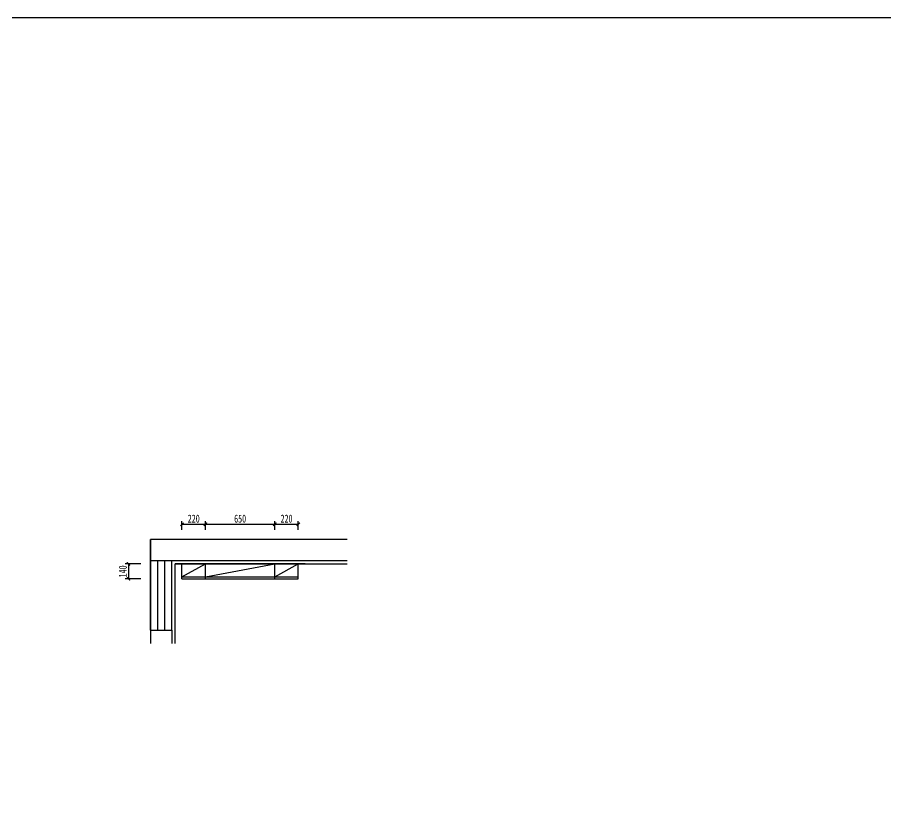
# Model space of a CAD drawing. Header units: millimetres. Extents: x 3104083 to 3173399, y -3165492 to -3044687.
# Drawn here: x 3140853 to 3148990, y -3096827 to -3089412 of the extents above; entities that cross this region are included whole.
import ezdxf

# ---------------------------------------------------------------- set-up
doc = ezdxf.new("R2010")
doc.units = ezdxf.units.MM
doc.header["$LTSCALE"] = 500
doc.header["$MEASUREMENT"] = 0
doc.header["$PDMODE"] = 2
doc.layers.get('0').update_dxf_attribs({"linetype": 'CONTINUOUS'})
doc.layers.get('DEFPOINTS').update_dxf_attribs({"linetype": 'CONTINUOUS'})
for name, color, linetype in [('D-节点尺寸', 5, 'CONTINUOUS'), ('E-立面造型线', 3, 'CONTINUOUS'), ('P-完成面', 3, 'CONTINUOUS'), ('柜体', 2, 'CONTINUOUS')]:
    doc.layers.add(name, color=color, linetype=linetype)
doc.layers.add('墙体', color=6, linetype='CONTINUOUS', lineweight=25)
doc.styles.add('DIM', font='SimSun.ttf', dxfattribs={"width": 0.7})
doc.dimstyles.new('30', dxfattribs={"dimscale": 30, "dimtxt": 2.5, "dimasz": 1, "dimexe": 1, "dimexo": 1, "dimgap": 0.5, "dimtad": 1, "dimdec": 0, "dimzin": 0, "dimdsep": 46, "dimtxsty": 'DIM', "dimblk": 'ARCHTICK', "dimcen": 0, "dimclrd": 5, "dimclre": 5, "dimclrt": 35, "dimadec": 0, "dimazin": 0, "dimtfac": 0.5, "dimtdec": 0, "dimtix": 1, "dimtmove": 2, "dimatfit": 2, "dimldrblk": 'A', "dimfxl": 0, "dimtolj": 1, "dimtzin": 0, "dimlwd": -1, "dimlwe": -1, "dimarcsym": 0})

# ---------------------------------------------------------------- blocks, each defined once
blk = doc.blocks.new('_ArchTick')
at = {"color": 0, "linetype": 'ByBlock', "const_width": 0.4}
blk.add_lwpolyline([(-0.5, -0.5), (0.5, 0.5)], dxfattribs=at)
blk = doc.blocks.new('*D1564')
at = {"layer": 'D-节点尺寸', "color": 5, "ltscale": 100}
for p, q in [((3142395.7, -3094215.9), (3142395.7, -3094132.3)), ((3142615.7, -3094215.9), (3142615.7, -3094132.3)), ((3142395.7, -3094162.3), (3142615.7, -3094162.3))]:
    blk.add_line(p, q, dxfattribs=at)
at = {"layer": 'DEFPOINTS', "color": 0, "ltscale": 100}
for p in [(3142615.7, -3094162.3), (3142395.7, -3094245.9), (3142615.7, -3094245.9)]:
    blk.add_point(p, dxfattribs=at)
at = {"layer": 'D-节点尺寸', "color": 5, "ltscale": 100, "xscale": 30, "yscale": 30, "zscale": 30, "rotation": 180}
blk.add_blockref('_ArchTick', (3142395.7, -3094162.3), dxfattribs=at)
at = {"layer": 'D-节点尺寸', "color": 5, "ltscale": 100, "xscale": 30, "yscale": 30, "zscale": 30}
blk.add_blockref('_ArchTick', (3142615.7, -3094162.3), dxfattribs=at)
at = {"layer": 'D-节点尺寸', "color": 35, "ltscale": 100, "insert": (3142505.7, -3094109.8), "char_height": 75, "attachment_point": 5, "style": 'DIM'}
blk.add_mtext('\\A1;220', dxfattribs=at)
blk = doc.blocks.new('A')
for p, q in [((-0.37, 0), (-2.13, 0)), ((-1.44, 1.15), (-1.09, 1.44)), ((-1.44, 1.15), (-0.37, 0)), ((-1.44, -1.15), (-0.37, 0)), ((-1.09, 1.44), (0, 0)), ((-1.09, -1.44), (0, 0)), ((-1.44, -1.15), (-1.09, -1.44))]:
    blk.add_line(p, q)
for points in [[(-1.44, 1.15), (-1.09, 1.44), (-0.37, 0), (0, 0)], [(-1.44, -1.15), (-1.09, -1.44), (-0.37, 0), (0, 0)]]:
    blk.add_solid(points)
blk = doc.blocks.new('*D1565')
at = {"layer": 'D-节点尺寸', "color": 5, "ltscale": 100}
for p, q in [((3142615.7, -3094215.9), (3142615.7, -3094132.3)), ((3143265.7, -3094215.9), (3143265.7, -3094132.3)), ((3142615.7, -3094162.3), (3143265.7, -3094162.3))]:
    blk.add_line(p, q, dxfattribs=at)
at = {"layer": 'DEFPOINTS', "color": 0, "ltscale": 100}
for p in [(3143265.7, -3094162.3), (3142615.7, -3094245.9), (3143265.7, -3094245.9)]:
    blk.add_point(p, dxfattribs=at)
at = {"layer": 'D-节点尺寸', "color": 5, "ltscale": 100, "xscale": 30, "yscale": 30, "zscale": 30, "rotation": 180}
blk.add_blockref('_ArchTick', (3142615.7, -3094162.3), dxfattribs=at)
at = {"layer": 'D-节点尺寸', "color": 5, "ltscale": 100, "xscale": 30, "yscale": 30, "zscale": 30}
blk.add_blockref('_ArchTick', (3143265.7, -3094162.3), dxfattribs=at)
at = {"layer": 'D-节点尺寸', "color": 35, "ltscale": 100, "insert": (3142940.7, -3094109.8), "char_height": 75, "attachment_point": 5, "style": 'DIM'}
blk.add_mtext('\\A1;650', dxfattribs=at)
blk = doc.blocks.new('*D1566')
at = {"layer": 'D-节点尺寸', "color": 5, "ltscale": 100}
for p, q in [((3143265.7, -3094215.9), (3143265.7, -3094132.3)), ((3143485.7, -3094215.9), (3143485.7, -3094132.3)), ((3143265.7, -3094162.3), (3143485.7, -3094162.3))]:
    blk.add_line(p, q, dxfattribs=at)
at = {"layer": 'DEFPOINTS', "color": 0, "ltscale": 100}
for p in [(3143485.7, -3094162.3), (3143265.7, -3094245.9), (3143485.7, -3094245.9)]:
    blk.add_point(p, dxfattribs=at)
at = {"layer": 'D-节点尺寸', "color": 5, "ltscale": 100, "xscale": 30, "yscale": 30, "zscale": 30, "rotation": 180}
blk.add_blockref('_ArchTick', (3143265.7, -3094162.3), dxfattribs=at)
at = {"layer": 'D-节点尺寸', "color": 5, "ltscale": 100, "xscale": 30, "yscale": 30, "zscale": 30}
blk.add_blockref('_ArchTick', (3143485.7, -3094162.3), dxfattribs=at)
at = {"layer": 'D-节点尺寸', "color": 35, "ltscale": 100, "insert": (3143375.7, -3094109.8), "char_height": 75, "attachment_point": 5, "style": 'DIM'}
blk.add_mtext('\\A1;220', dxfattribs=at)
blk = doc.blocks.new('*D1567')
at = {"layer": 'D-节点尺寸', "color": 5, "ltscale": 100}
for p, q in [((3142011.2, -3094533.5), (3141864.2, -3094533.5)), ((3141894.2, -3094533.5), (3141894.2, -3094673.5)), ((3142011.2, -3094673.5), (3141864.2, -3094673.5))]:
    blk.add_line(p, q, dxfattribs=at)
at = {"layer": 'DEFPOINTS', "color": 0, "ltscale": 100}
for p in [(3142041.2, -3094533.5), (3141894.2, -3094673.5), (3142041.2, -3094673.5)]:
    blk.add_point(p, dxfattribs=at)
at = {"layer": 'D-节点尺寸', "color": 5, "ltscale": 100, "xscale": 30, "yscale": 30, "zscale": 30}
for p, rotation in [((3141894.2, -3094533.5), 90), ((3141894.2, -3094673.5), 270)]:
    blk.add_blockref('_ArchTick', p, dxfattribs=dict(at, rotation=rotation))
at = {"layer": 'D-节点尺寸', "color": 35, "ltscale": 100, "insert": (3141841.7, -3094603.5), "char_height": 75, "attachment_point": 5, "rotation": 90, "style": 'DIM'}
blk.add_mtext('\\A1;140', dxfattribs=at)

msp = doc.modelspace()

# ---------------------------------------------------------------- linework, layer by layer
at = {"layer": 'D-节点尺寸', "color": 251, "ltscale": 100}
msp.add_lwpolyline([(3104083.146, -3089412.111), (3173399.353, -3089412.111), (3173399.353, -3104241.752), (3104083.146, -3104241.752)], close=True, dxfattribs=at)
at = {"layer": 'E-立面造型线', "color": 44}
for p, q in [((3142395.72, -3094673.514), (3142395.72, -3094533.514)), ((3142395.72, -3094653.514), (3142615.72, -3094533.514)), ((3142615.72, -3094673.514), (3142615.72, -3094533.514)), ((3142615.72, -3094653.514), (3143265.72, -3094533.514)), ((3143265.72, -3094673.514), (3143265.72, -3094533.514)), ((3143265.72, -3094653.514), (3143485.72, -3094533.514)), ((3143485.72, -3094673.514), (3143485.72, -3094533.514)), ((3142395.72, -3094653.514), (3143485.72, -3094653.514)), ((3142395.72, -3094673.514), (3143485.72, -3094673.514))]:
    msp.add_line(p, q, dxfattribs=at)
at = {"layer": 'P-完成面', "color": 3, "ltscale": 100}
for p, q in [((3142330.72, -3095279.768), (3142330.72, -3094533.514)), ((3142330.72, -3094533.514), (3143943.697, -3094533.514))]:
    msp.add_line(p, q, dxfattribs=at)
at = {"layer": '墙体'}
for p, q in [((3142100.72, -3094503.514), (3142100.72, -3094303.514)), ((3143943.697, -3094303.514), (3142100.72, -3094303.514)), ((3142100.72, -3094303.514), (3142100.72, -3094503.514)), ((3143943.697, -3094503.514), (3142100.72, -3094503.514)), ((3143550.72, -3094533.514), (3142330.72, -3094533.514)), ((3142100.72, -3095153.514), (3142300.72, -3095153.514)), ((3142100.72, -3095153.514), (3142100.72, -3095279.768)), ((3142300.72, -3095153.514), (3142300.72, -3095279.768))]:
    msp.add_line(p, q, dxfattribs=at)
at = {"layer": '墙体', "color": 2}
for p, q in [((3142100.72, -3095153.514), (3142100.72, -3094503.514)), ((3142100.72, -3094503.514), (3142100.72, -3095153.514)), ((3142167.72, -3094503.514), (3142167.72, -3095153.514)), ((3142233.72, -3095153.514), (3142233.72, -3094503.514)), ((3142300.72, -3095153.514), (3142300.72, -3094503.514))]:
    msp.add_line(p, q, dxfattribs=at)
at = {"layer": '柜体'}
msp.add_line((3142330.72, -3094533.514), (3143550.72, -3094533.514), dxfattribs=at)

# ---------------------------------------------------------------- dimensions: what is measured, and where the dimension line sits
at = {"layer": 'D-节点尺寸', "color": 251, "ltscale": 100}
for base, p1, p2, picture, middle in [((3142615.72, -3094162.306), (3142395.72, -3094245.943), (3142615.72, -3094245.943), '*D1564', (3142505.72, -3094109.806)), ((3143265.72, -3094162.306), (3142615.72, -3094245.943), (3143265.72, -3094245.943), '*D1565', (3142940.72, -3094109.806)), ((3143485.72, -3094162.306), (3143265.72, -3094245.943), (3143485.72, -3094245.943), '*D1566', (3143375.72, -3094109.806))]:
    dim = msp.add_linear_dim(base=base, p1=p1, p2=p2, dimstyle='30', dxfattribs=at)
    dim.commit()
    dim.dimension.update_dxf_attribs({"geometry": picture, "text_midpoint": middle})
dim = msp.add_linear_dim(base=(3141894.168, -3094673.514), p1=(3142041.168, -3094533.514), p2=(3142041.168, -3094673.514), angle=90, dimstyle='30', dxfattribs=at)
dim.commit()
dim.dimension.update_dxf_attribs({"geometry": '*D1567', "text_midpoint": (3141841.668, -3094603.514)})

doc.saveas('drawing.dxf')
